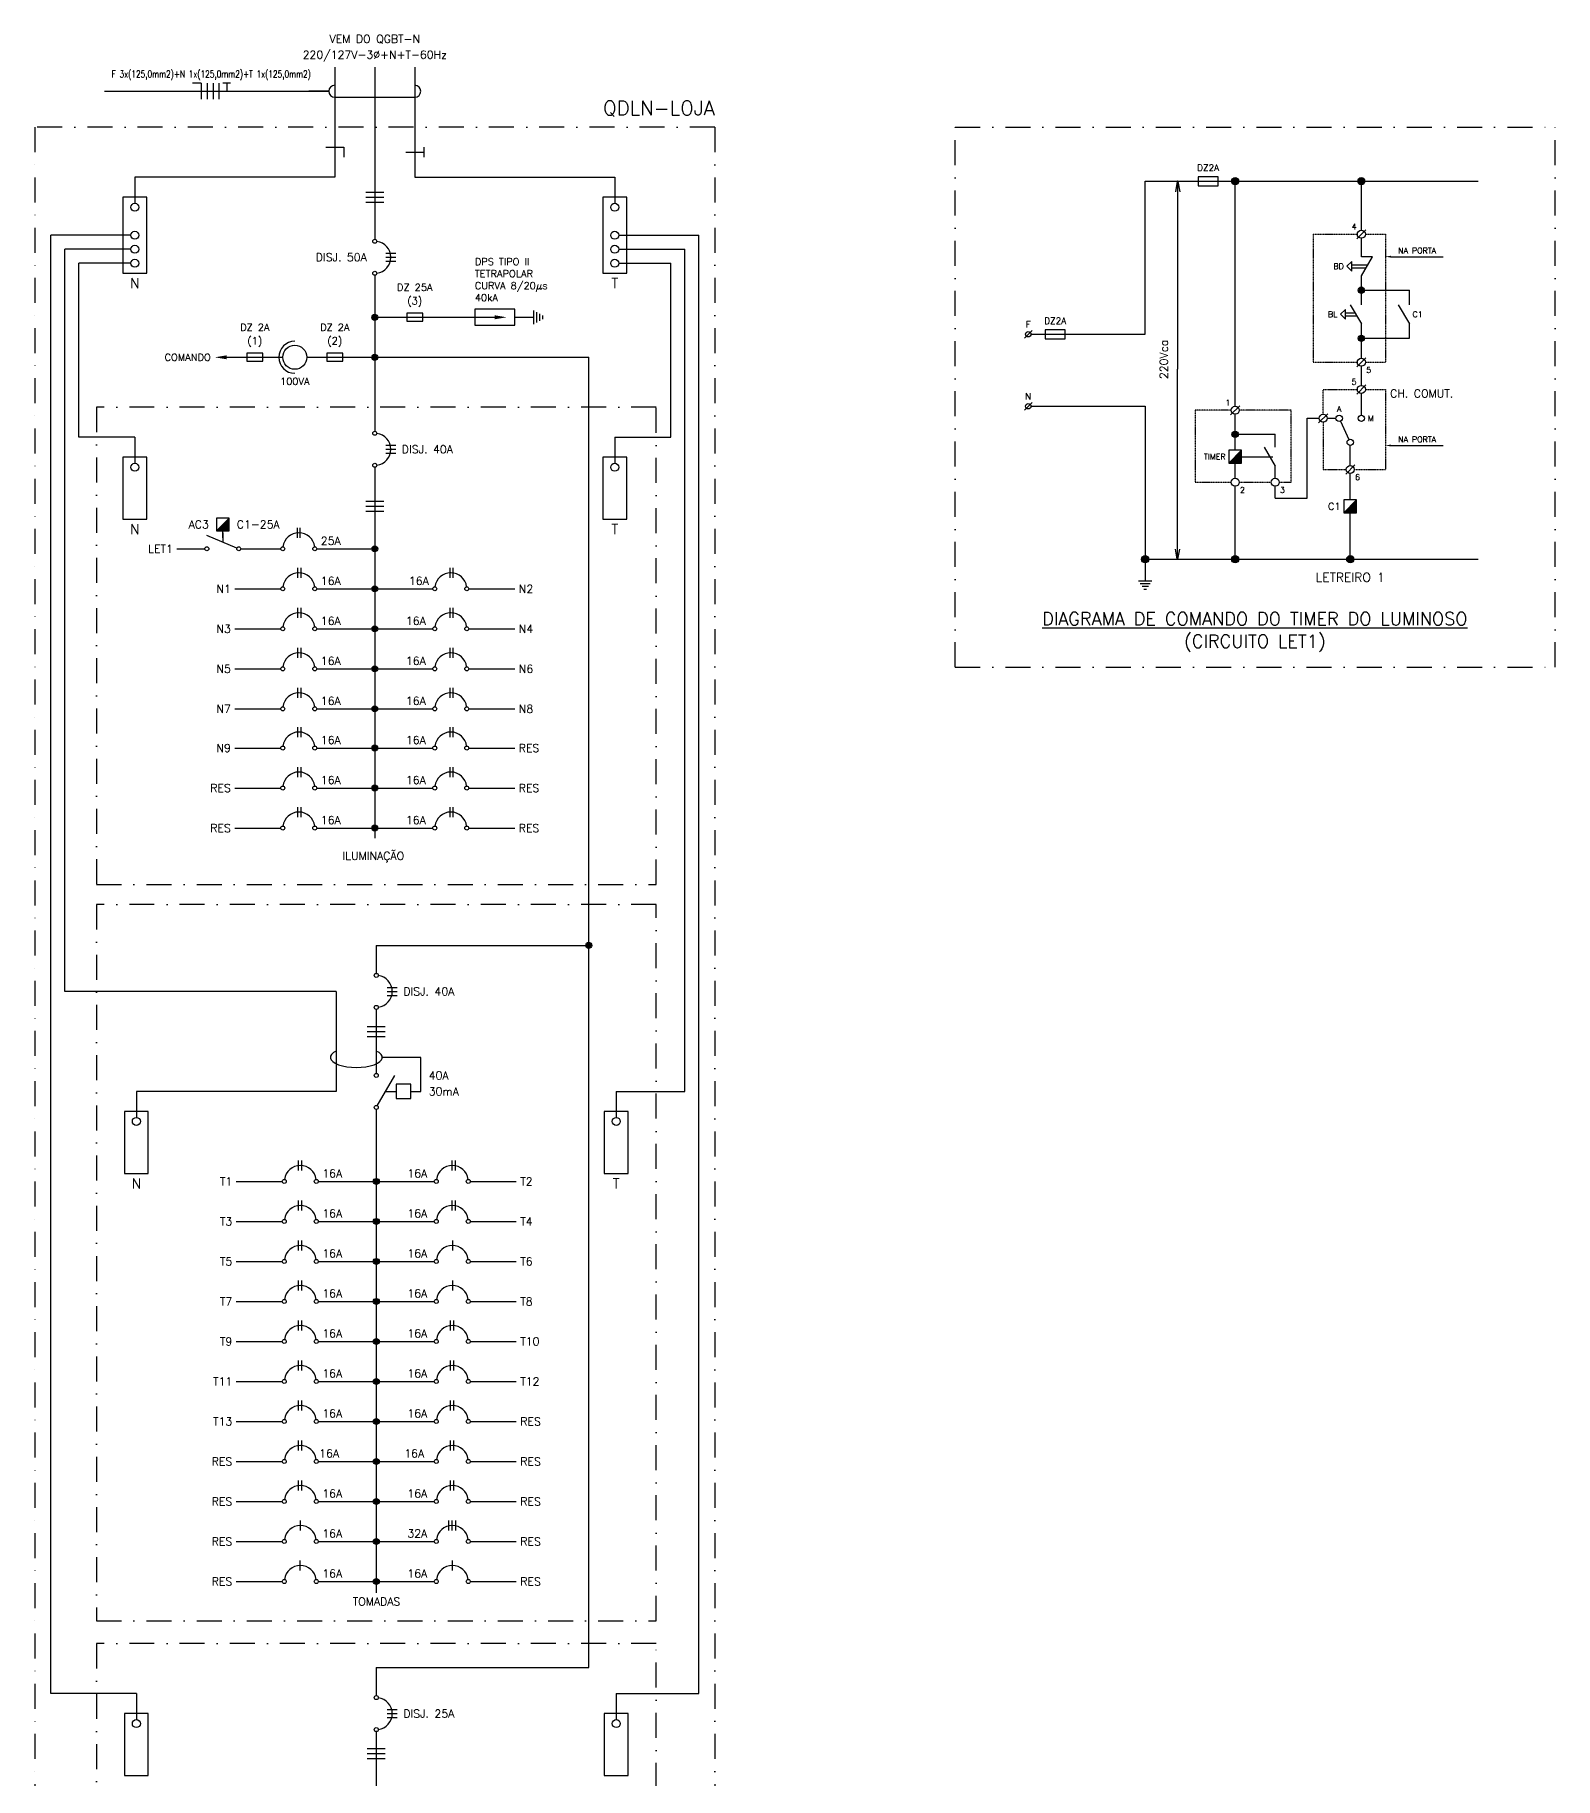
# Model space of a CAD drawing. Header units: millimetres. Extents: x 264 to 2008, y -909 to 432.
# Drawn here: x 264 to 1024, y -439 to 432 of the extents above; entities that cross this region are included whole.
import ezdxf
from ezdxf.enums import TextEntityAlignment as Align

# ---------------------------------------------------------------- set-up
doc = ezdxf.new("R2010")
doc.units = ezdxf.units.MM
for name, pattern in [('DASHDOT2', [0.5, 0.25, -0.125, 0, -0.125]), ('DIVIDE2', [0.625, 0.25, -0.125, 0, -0.125, 0, -0.125]), ('HIDDEN', [0.375, 0.25, -0.125])]:
    doc.linetypes.add(name, pattern=pattern)
for name, color, linetype in [('A-FINA', 2, 'Continuous'), ('A-SETA', 2, 'Continuous'), ('A-SIMBELET', 10, 'Continuous'), ('A-TEXTO', 7, 'Continuous'), ('EL-SIMB', 10, 'Continuous'), ('EL-TEXTO', 7, 'Continuous')]:
    doc.layers.add(name, color=color, linetype=linetype)
doc.styles.add('ROMANS', font='simplex.shx', dxfattribs={"height": 0.2, "bigfont": 'simp.shx'})
doc.styles.get("Standard").update_dxf_attribs({"font": 'romans.shx'})

msp = doc.modelspace()

# ---------------------------------------------------------------- hatches: boundary and pattern name
at = {"layer": 'EL-SIMB'}
for points in [[(860.74, 218.07), (867.14, 218.07), (867.14, 224.47)], [(918.29, 193.27), (924.69, 193.27), (924.69, 199.67)], [(354.49, 184.22), (360.89, 184.22), (360.89, 190.62)]]:
    msp.add_hatch(color=10, dxfattribs=at).paths.add_polyline_path(points)

# ---------------------------------------------------------------- linework, layer by layer
at = {"color": 40}
for p, q in [((834.96, 358.79), (834.06, 353.76)), ((835.14, 358.79), (835.14, 265.08)), ((835.32, 358.79), (836.23, 353.76)), ((835.14, 170.15), (835.14, 265.08)), ((834.96, 169.97), (834.06, 174.99)), ((835.32, 169.97), (836.23, 174.99))]:
    msp.add_line(p, q, dxfattribs=at)
at = {"layer": 'A-FINA', "color": 7, "linetype": 'DASHDOT2', "ltscale": 50}
for p, q in [((263.69, 385.97), (263.69, -504.45)), ((603.69, 385.97), (263.69, 385.97)), ((603.69, 385.97), (603.69, -504.45)), ((723.94, 115.97), (723.94, 385.97)), ((723.94, 385.97), (1023.94, 385.97)), ((1023.94, 115.97), (1023.94, 385.97)), ((723.94, 115.97), (1023.94, 115.97))]:
    msp.add_line(p, q, dxfattribs=at)
for points in [[(574.44, 245.97), (294.44, 245.97), (294.44, 7.37), (574.44, 7.37)], [(574.44, -2.63), (294.44, -2.63), (294.44, -360.66), (574.44, -360.66)], [(574.44, -372.11), (294.44, -372.11), (294.44, -494.45), (574.44, -494.45)]]:
    msp.add_lwpolyline(points, close=True, dxfattribs=at)
at = {"layer": 'A-SETA'}
for p, q in [((298.54, 403.97), (410.69, 403.97)), ((410.69, 403.97), (400.69, 403.97)), ((413.69, 400.97), (453.69, 400.97))]:
    msp.add_line(p, q, dxfattribs=at)
for centre, start, end in [((413.69, 403.97), 90, 270), ((453.69, 403.97), 270, 90)]:
    msp.add_arc(centre, 3, start, end, dxfattribs=at)
at = {"layer": 'A-SIMBELET'}
for p, q in [((346.92, 407.99), (342.46, 407.99)), ((346.92, 407.99), (346.92, 399.95)), ((349.86, 407.99), (349.86, 399.95)), ((352.81, 407.99), (352.81, 399.95)), ((355.76, 407.99), (355.76, 399.95)), ((361.52, 407.99), (357.74, 407.99)), ((359.63, 407.99), (359.63, 403.97))]:
    msp.add_line(p, q, dxfattribs=at)
at = {"layer": 'EL-SIMB', "color": 160}
for p, q in [((413.69, 415.97), (413.69, 360.97)), ((409.19, 375.97), (418.19, 375.97)), ((418.19, 375.97), (418.19, 370.97)), ((313.69, 360.97), (313.69, 347.97)), ((413.69, 360.97), (313.69, 360.97)), ((311.69, 331.97), (271.69, 331.97)), ((271.69, -397.11), (271.69, 331.97)), ((311.69, 324.97), (278.69, 324.97)), ((278.69, -46.05), (278.69, 324.97)), ((285.69, 230.97), (285.69, 317.97)), ((311.69, 317.97), (285.69, 317.97)), ((313.69, 230.97), (285.69, 230.97)), ((313.69, 230.97), (313.69, 217.97)), ((414.44, -46.05), (278.69, -46.05)), ((414.44, -46.05), (414.44, -96.05)), ((314.44, -96.05), (314.44, -109.05)), ((414.44, -96.05), (314.44, -96.05)), ((314.44, -397.11), (271.69, -397.11)), ((314.44, -397.11), (314.44, -410.11))]:
    msp.add_line(p, q, dxfattribs=at)
at = {"layer": 'EL-SIMB', "color": 10}
for p, q in [((433.69, 415.97), (433.69, 329.97)), ((818.94, 358.97), (985.44, 358.97)), ((818.94, 282.47), (818.94, 358.97)), ((863.94, 246.47), (863.94, 358.97)), ((927.03, 334.47), (927.03, 358.97)), ((429.19, 353.47), (438.19, 353.47)), ((429.19, 350.97), (438.19, 350.97)), ((429.19, 348.47), (438.19, 348.47)), ((929.29, 334.73), (924.77, 330.21)), ((439.19, 322.97), (444.19, 322.97)), ((927.03, 321.27), (927.03, 330.47)), ((439.19, 320.97), (444.19, 320.97)), ((439.19, 318.97), (444.19, 318.97)), ((922.23, 317.27), (930.26, 317.27)), ((922.23, 315.67), (929.34, 315.67)), ((932.57, 321.27), (927.03, 321.27)), ((927.03, 311.67), (932.57, 321.27)), ((433.69, 311.97), (433.69, 233.97)), ((927.03, 297.27), (927.03, 311.67)), ((921.49, 297.27), (927.03, 287.67)), ((927.03, 304.47), (951.03, 304.47)), ((945.49, 297.27), (951.03, 287.67)), ((951.03, 297.27), (951.03, 304.47)), ((433.69, 290.97), (493.69, 290.97)), ((503.69, 290.97), (513.09, 290.97)), ((513.09, 294.43), (513.09, 287.5)), ((514.59, 293.57), (514.59, 288.37)), ((516.09, 292.7), (516.09, 289.24)), ((517.59, 291.83), (517.59, 290.1)), ((919.03, 293.27), (923.8, 293.27)), ((919.03, 291.67), (924.72, 291.67)), ((927.03, 270.47), (927.03, 287.67)), ((951.03, 280.47), (951.03, 287.67)), ((762.35, 284.38), (758.53, 280.56)), ((761.79, 282.47), (792.84, 282.47)), ((792.84, 282.47), (818.94, 282.47)), ((927.03, 280.47), (951.03, 280.47)), ((359.69, 270.97), (387.69, 270.97)), ((399.69, 270.97), (540.69, 270.97)), ((540.69, -23.05), (540.69, 270.97)), ((929.29, 270.73), (924.77, 266.2)), ((927.03, 256.87), (927.03, 266.47)), ((929.29, 257.13), (924.77, 252.6)), ((927.03, 242.07), (927.03, 252.87)), ((762.35, 248.38), (758.53, 244.56)), ((761.79, 246.47), (792.84, 246.47)), ((792.84, 246.47), (818.94, 246.47)), ((818.94, 246.47), (818.94, 169.97)), ((866.21, 246.73), (861.68, 242.2)), ((863.94, 224.47), (863.94, 242.47)), ((899.94, 200.47), (899.94, 240.47)), ((899.94, 240.47), (905.94, 240.47)), ((910.21, 242.73), (905.68, 238.2)), ((909.94, 240.47), (914.34, 240.47)), ((916.61, 239.01), (920.82, 229.92)), ((439.19, 226.97), (444.19, 226.97)), ((863.94, 232.47), (883.94, 232.47)), ((883.94, 226.07), (883.94, 232.47)), ((921.49, 216.87), (921.49, 226.87)), ((439.19, 224.97), (444.19, 224.97)), ((439.19, 222.97), (444.19, 222.97)), ((860.74, 218.07), (867.14, 224.47)), ((863.94, 210.47), (863.94, 218.07)), ((878.4, 226.07), (883.94, 216.47)), ((433.69, 215.97), (433.69, 30.48)), ((883.94, 210.47), (883.94, 216.47)), ((923.75, 217.13), (919.22, 212.6)), ((921.49, 199.67), (921.49, 212.87)), ((863.94, 169.97), (863.94, 206.47)), ((883.94, 200.47), (883.94, 206.47)), ((883.94, 200.47), (899.94, 200.47)), ((429.19, 198.97), (438.19, 198.97)), ((429.19, 196.47), (438.19, 196.47)), ((429.19, 193.97), (438.19, 193.97)), ((918.29, 193.27), (924.69, 199.67)), ((921.49, 169.97), (921.49, 193.27)), ((354.49, 184.22), (360.89, 190.62)), ((357.69, 180.72), (357.69, 184.22)), ((357.69, 183.22), (357.69, 178.54)), ((394.99, 180.79), (394.99, 185.79)), ((396.4, 180.79), (396.4, 185.79)), ((334.69, 175.22), (348.69, 175.22)), ((364.77, 175.6), (349.69, 181.85)), ((366.69, 175.22), (386.69, 175.22)), ((404.69, 175.22), (433.69, 175.22)), ((395.21, 160.72), (395.21, 165.72)), ((396.95, 160.72), (396.95, 165.72)), ((471.44, 160.72), (471.44, 165.72)), ((472.95, 160.72), (472.95, 165.72)), ((818.94, 169.97), (985.44, 169.97)), ((818.94, 169.97), (818.94, 159.17)), ((815.57, 159.17), (822.32, 159.17)), ((816.47, 157.82), (821.42, 157.82)), ((363.69, 155.22), (386.69, 155.22)), ((404.69, 155.22), (462.69, 155.22)), ((480.69, 155.22), (503.69, 155.22)), ((817.37, 156.47), (820.52, 156.47)), ((818.27, 155.12), (819.62, 155.12)), ((395.21, 140.72), (395.21, 145.72)), ((396.95, 140.72), (396.95, 145.72)), ((471.44, 140.72), (471.44, 145.72)), ((472.95, 140.72), (472.95, 145.72)), ((363.69, 135.22), (386.69, 135.22)), ((404.69, 135.22), (462.69, 135.22)), ((480.69, 135.22), (503.69, 135.22)), ((395.21, 120.72), (395.21, 125.72)), ((396.95, 120.72), (396.95, 125.72)), ((471.44, 120.72), (471.44, 125.72)), ((472.95, 120.72), (472.95, 125.72)), ((363.69, 115.22), (386.69, 115.22)), ((404.69, 115.22), (462.69, 115.22)), ((480.69, 115.22), (503.69, 115.22)), ((540.69, -384.11), (540.69, 116.96)), ((395.21, 100.72), (395.21, 105.72)), ((396.95, 100.72), (396.95, 105.72)), ((471.44, 100.72), (471.44, 105.72)), ((472.95, 100.72), (472.95, 105.72)), ((363.69, 95.22), (386.69, 95.22)), ((404.69, 95.22), (462.69, 95.22)), ((480.69, 95.22), (503.69, 95.22)), ((395.21, 81.12), (395.21, 86.12)), ((396.95, 81.12), (396.95, 86.12)), ((471.44, 81.12), (471.44, 86.12)), ((472.95, 81.12), (472.95, 86.12)), ((363.69, 75.62), (386.69, 75.62)), ((404.69, 75.62), (462.69, 75.62)), ((480.69, 75.62), (503.69, 75.62)), ((395.21, 61.12), (395.21, 66.12)), ((396.95, 61.12), (396.95, 66.12)), ((471.44, 61.12), (471.44, 66.12)), ((472.95, 61.12), (472.95, 66.12)), ((363.69, 55.62), (386.69, 55.62)), ((404.69, 55.62), (462.69, 55.62)), ((480.69, 55.62), (503.69, 55.62)), ((395.21, 41.12), (395.21, 46.12)), ((396.95, 41.12), (396.95, 46.12)), ((471.44, 41.12), (471.44, 46.12)), ((472.95, 41.12), (472.95, 46.12)), ((363.69, 35.62), (386.69, 35.62)), ((404.69, 35.62), (462.69, 35.62)), ((480.69, 35.62), (503.69, 35.62)), ((434.44, -23.05), (434.44, -37.05)), ((434.44, -23.05), (540.69, -23.05)), ((439.94, -44.05), (444.94, -44.05)), ((439.94, -46.05), (444.94, -46.05)), ((439.94, -48.05), (444.94, -48.05)), ((434.44, -55.05), (434.44, -87.05)), ((429.94, -63.55), (438.94, -63.55)), ((429.94, -66.05), (438.94, -66.05)), ((429.94, -68.55), (438.94, -68.55)), ((456.64, -79.05), (437.44, -79.05)), ((456.64, -96.05), (456.64, -79.05)), ((434.94, -103.18), (443.68, -88.05)), ((439.06, -96.05), (444.44, -96.05)), ((451.64, -96.05), (456.64, -96.05)), ((434.44, -105.05), (434.44, -346.76)), ((395.52, -135.54), (395.52, -130.54)), ((397.24, -135.54), (397.24, -130.54)), ((472.3, -135.55), (472.3, -130.55)), ((473.99, -135.55), (473.99, -130.55)), ((364.44, -141.05), (387.44, -141.05)), ((405.44, -141.05), (463.44, -141.05)), ((481.44, -141.05), (504.44, -141.05)), ((395.52, -155.54), (395.52, -150.54)), ((397.24, -155.54), (397.24, -150.54)), ((472.3, -155.55), (472.3, -150.55)), ((473.99, -155.55), (473.99, -150.55)), ((364.44, -161.05), (387.44, -161.05)), ((405.44, -161.05), (463.44, -161.05)), ((481.44, -161.05), (504.44, -161.05)), ((395.52, -175.54), (395.52, -170.54)), ((397.24, -175.54), (397.24, -170.54)), ((472.73, -175.55), (472.73, -170.55)), ((364.44, -181.05), (387.44, -181.05)), ((405.44, -181.05), (463.44, -181.05)), ((481.44, -181.05), (504.44, -181.05)), ((395.52, -195.54), (395.52, -190.54)), ((397.24, -195.54), (397.24, -190.54)), ((472.73, -195.55), (472.73, -190.55)), ((364.44, -201.05), (387.44, -201.05)), ((405.44, -201.05), (463.44, -201.05)), ((481.44, -201.05), (504.44, -201.05)), ((395.47, -215.54), (395.47, -210.54)), ((397.24, -215.54), (397.24, -210.54)), ((471.51, -215.51), (471.51, -210.51)), ((473.21, -215.51), (473.21, -210.51)), ((364.44, -221.05), (387.44, -221.05)), ((405.44, -221.05), (463.44, -221.05)), ((481.44, -221.05), (504.44, -221.05)), ((395.47, -235.54), (395.47, -230.54)), ((397.24, -235.54), (397.24, -230.54)), ((471.51, -235.51), (471.51, -230.51)), ((473.21, -235.51), (473.21, -230.51)), ((364.44, -241.05), (387.44, -241.05)), ((405.44, -241.05), (463.44, -241.05)), ((481.44, -241.05), (504.44, -241.05)), ((395.47, -255.54), (395.47, -250.54)), ((397.24, -255.54), (397.24, -250.54)), ((471.51, -255.51), (471.51, -250.51)), ((473.21, -255.51), (473.21, -250.51)), ((364.44, -261.05), (387.44, -261.05)), ((405.44, -261.05), (463.44, -261.05)), ((481.44, -261.05), (504.44, -261.05)), ((395.47, -275.54), (395.47, -270.54)), ((397.24, -275.54), (397.24, -270.54)), ((471.51, -275.51), (471.51, -270.51)), ((473.21, -275.51), (473.21, -270.51)), ((364.44, -281.05), (387.44, -281.05)), ((405.44, -281.05), (463.44, -281.05)), ((481.44, -281.05), (504.44, -281.05)), ((395.47, -295.54), (395.47, -290.54)), ((397.24, -295.54), (397.24, -290.54)), ((471.51, -295.51), (471.51, -290.51)), ((473.21, -295.51), (473.21, -290.51)), ((364.44, -301.05), (387.44, -301.05)), ((405.44, -301.05), (463.44, -301.05)), ((481.44, -301.05), (504.44, -301.05)), ((396.48, -315.54), (396.48, -310.54)), ((470.74, -315.55), (470.74, -310.55)), ((472.44, -315.55), (472.44, -310.55)), ((474.14, -315.55), (474.14, -310.55)), ((364.44, -321.05), (387.44, -321.05)), ((405.44, -321.05), (463.44, -321.05)), ((481.44, -321.05), (504.44, -321.05)), ((396.41, -335.54), (396.41, -330.54)), ((472.54, -335.51), (472.54, -330.51)), ((364.44, -341.05), (387.44, -341.05)), ((405.44, -341.05), (463.44, -341.05)), ((481.44, -341.05), (504.44, -341.05)), ((434.44, -384.11), (540.69, -384.11)), ((434.44, -384.11), (434.44, -398.11)), ((439.94, -405.11), (444.94, -405.11)), ((439.94, -407.11), (444.94, -407.11)), ((439.94, -409.11), (444.94, -409.11)), ((434.44, -416.11), (434.44, -477.85)), ((429.94, -424.61), (438.94, -424.61)), ((429.94, -427.11), (438.94, -427.11)), ((429.94, -429.61), (438.94, -429.61))]:
    msp.add_line(p, q, dxfattribs=at)
at = {"layer": 'EL-SIMB', "color": 70}
for p, q in [((453.69, 415.97), (453.69, 360.97)), ((458.19, 375.97), (458.19, 370.97)), ((449.19, 373.47), (458.19, 373.47)), ((453.69, 360.97), (553.69, 360.97)), ((553.69, 360.97), (553.69, 347.97)), ((555.69, 331.97), (595.69, 331.97)), ((595.69, -397.11), (595.69, 331.97)), ((555.69, 324.97), (588.69, 324.97)), ((588.69, -96.05), (588.69, 324.97)), ((555.69, 317.97), (581.69, 317.97)), ((581.69, 230.97), (581.69, 317.97)), ((553.69, 230.97), (553.69, 217.97)), ((553.69, 230.97), (581.69, 230.97)), ((554.44, -96.05), (554.44, -109.05)), ((554.44, -96.05), (588.69, -96.05)), ((554.44, -397.11), (554.44, -410.11)), ((554.44, -397.11), (595.69, -397.11))]:
    msp.add_line(p, q, dxfattribs=at)
at = {"layer": 'EL-SIMB', "color": 10, "linetype": 'DIVIDE2'}
for p, q in [((902.98, 332.47), (925.03, 332.47)), ((902.98, 332.47), (902.98, 268.47)), ((929.03, 332.47), (939.03, 332.47)), ((939.03, 332.47), (939.03, 268.47)), ((902.98, 268.47), (925.03, 268.47)), ((929.03, 268.47), (939.03, 268.47)), ((907.94, 242.47), (907.94, 254.87)), ((907.94, 254.87), (925.03, 254.87)), ((929.03, 254.87), (939.03, 254.87)), ((939.03, 254.87), (939.03, 214.87)), ((843.94, 244.47), (843.94, 208.47)), ((861.94, 244.47), (843.94, 244.47)), ((891.94, 244.47), (865.94, 244.47)), ((891.94, 208.47), (891.94, 244.47)), ((907.94, 238.47), (907.94, 214.87)), ((907.94, 214.87), (919.49, 214.87)), ((923.49, 214.87), (939.03, 214.87)), ((843.94, 208.47), (861.94, 208.47)), ((865.94, 208.47), (881.94, 208.47)), ((885.94, 208.47), (891.94, 208.47))]:
    msp.add_line(p, q, dxfattribs=at)
at = {"layer": 'EL-SIMB', "color": 10, "linetype": 'HIDDEN'}
msp.add_line((867.14, 221.27), (882.77, 221.27), dxfattribs=at)
at = {"layer": 'EL-SIMB', "color": 10}
for points in [[(845.49, 356.72), (855.39, 356.72), (855.39, 361.22), (845.49, 361.22)], [(922.23, 314.07), (922.23, 318.87), (919.83, 316.47)], [(449.69, 288.97), (457.69, 288.97), (457.69, 292.97), (449.69, 292.97)], [(483.69, 294.97), (483.69, 286.97), (503.69, 286.97), (503.69, 294.97)], [(919.03, 290.07), (919.03, 294.87), (916.63, 292.47)], [(778.89, 280.22), (778.89, 284.72), (768.99, 284.72), (768.99, 280.22)], [(369.69, 268.97), (377.69, 268.97), (377.69, 272.97), (369.69, 272.97)], [(409.69, 268.97), (417.69, 268.97), (417.69, 272.97), (409.69, 272.97)], [(860.74, 224.47), (860.74, 218.07), (867.14, 218.07), (867.14, 224.47)], [(918.29, 199.67), (918.29, 193.27), (924.69, 193.27), (924.69, 199.67)], [(354.49, 190.62), (354.49, 184.22), (360.89, 184.22), (360.89, 190.62)], [(444.44, -92.45), (444.44, -99.65), (451.64, -99.65), (451.64, -92.45)]]:
    msp.add_lwpolyline(points, close=True, dxfattribs=at)
for points, const_width in [([(863.04, 358.97, 1), (864.84, 358.97, 1)], 1.8), ([(926.13, 358.97, 1), (927.93, 358.97, 1)], 1.8), ([(926.23, 304.47, 1), (927.83, 304.47, 1)], 1.6), ([(432.94, 290.97, 1), (434.44, 290.97, 1)], 1.5), ([(926.23, 280.47, 1), (927.83, 280.47, 1)], 1.6), ([(432.94, 270.97, 1), (434.44, 270.97, 1)], 1.5), ([(863.14, 232.47, 1), (864.74, 232.47, 1)], 1.6), ([(432.94, 175.22, 1), (434.44, 175.22, 1)], 1.5), ([(818.04, 169.97, 1), (819.84, 169.97, 1)], 1.8), ([(863.04, 169.97, 1), (864.84, 169.97, 1)], 1.8), ([(920.59, 169.97, 1), (922.39, 169.97, 1)], 1.8), ([(432.94, 155.22, 1), (434.44, 155.22, 1)], 1.5), ([(432.94, 135.22, 1), (434.44, 135.22, 1)], 1.5), ([(432.94, 115.22, 1), (434.44, 115.22, 1)], 1.5), ([(432.94, 95.22, 1), (434.44, 95.22, 1)], 1.5), ([(432.94, 75.62, 1), (434.44, 75.62, 1)], 1.5), ([(432.94, 55.62, 1), (434.44, 55.62, 1)], 1.5), ([(432.94, 35.62, 1), (434.44, 35.62, 1)], 1.5), ([(539.94, -23.05, 1), (541.44, -23.05, 1)], 1.5), ([(433.69, -141.05, 1), (435.19, -141.05, 1)], 1.5), ([(433.69, -161.05, 1), (435.19, -161.05, 1)], 1.5), ([(433.69, -181.05, 1), (435.19, -181.05, 1)], 1.5), ([(433.69, -201.05, 1), (435.19, -201.05, 1)], 1.5), ([(433.69, -221.05, 1), (435.19, -221.05, 1)], 1.5), ([(433.69, -241.05, 1), (435.19, -241.05, 1)], 1.5), ([(433.69, -261.05, 1), (435.19, -261.05, 1)], 1.5), ([(433.69, -281.05, 1), (435.19, -281.05, 1)], 1.5), ([(433.69, -301.05, 1), (435.19, -301.05, 1)], 1.5), ([(433.69, -321.05, 1), (435.19, -321.05, 1)], 1.5), ([(433.69, -341.05, 1), (435.19, -341.05, 1)], 1.5)]:
    msp.add_lwpolyline(points, format="xyb", close=True, dxfattribs=dict(at, const_width=const_width))
at = {"layer": 'EL-SIMB', "color": 160}
for points in [[(307.69, 312.97), (319.69, 312.97), (319.69, 350.97), (307.69, 350.97)], [(307.69, 189.97), (319.69, 189.97), (319.69, 220.97), (307.69, 220.97)], [(308.44, -137.05), (320.44, -137.05), (320.44, -106.05), (308.44, -106.05)], [(308.44, -438.11), (320.44, -438.11), (320.44, -407.11), (308.44, -407.11)]]:
    msp.add_lwpolyline(points, close=True, dxfattribs=at)
at = {"layer": 'EL-SIMB', "color": 70}
for points in [[(547.69, 312.97), (559.69, 312.97), (559.69, 350.97), (547.69, 350.97)], [(547.69, 189.97), (559.69, 189.97), (559.69, 220.97), (547.69, 220.97)], [(548.44, -137.05), (560.44, -137.05), (560.44, -106.05), (548.44, -106.05)], [(548.44, -438.11), (560.44, -438.11), (560.44, -407.11), (548.44, -407.11)]]:
    msp.add_lwpolyline(points, close=True, dxfattribs=at)
at = {"layer": 'EL-SIMB', "color": 10}
for centre, radius in [((863.94, 358.97), 1.8), ((927.03, 358.97), 1.8), ((927.03, 332.47), 2), ((433.69, 328.97), 1), ((433.69, 312.97), 1), ((927.03, 304.47), 1.6), ((433.69, 290.97), 1.5), ((760.44, 282.47), 1.35), ((927.03, 280.47), 1.6), ((393.69, 270.97), 6), ((433.69, 270.97), 1.5), ((927.03, 268.47), 2), ((927.03, 254.87), 2), ((760.44, 246.47), 1.35), ((863.94, 244.47), 2), ((907.94, 240.47), 2), ((915.94, 240.47), 1.6), ((927.03, 240.47), 1.6), ((433.69, 232.97), 1), ((863.94, 232.47), 1.6), ((921.49, 228.47), 1.6), ((433.69, 216.97), 1), ((863.94, 208.47), 2), ((883.94, 208.47), 2), ((921.49, 214.87), 2), ((349.69, 175.22), 1), ((365.69, 175.22), 1), ((387.69, 175.22), 1), ((403.69, 175.22), 1), ((433.69, 175.22), 1.5), ((818.94, 169.97), 1.8), ((863.94, 169.97), 1.8), ((921.49, 169.97), 1.8), ((387.69, 155.22), 1), ((403.69, 155.22), 1), ((433.69, 155.22), 1.5), ((463.69, 155.22), 1), ((479.69, 155.22), 1), ((387.69, 135.22), 1), ((403.69, 135.22), 1), ((433.69, 135.22), 1.5), ((463.69, 135.22), 1), ((479.69, 135.22), 1), ((387.69, 115.22), 1), ((403.69, 115.22), 1), ((433.69, 115.22), 1.5), ((463.69, 115.22), 1), ((479.69, 115.22), 1), ((387.69, 95.22), 1), ((403.69, 95.22), 1), ((433.69, 95.22), 1.5), ((463.69, 95.22), 1), ((479.69, 95.22), 1), ((387.69, 75.62), 1), ((403.69, 75.62), 1), ((433.69, 75.62), 1.5), ((463.69, 75.62), 1), ((479.69, 75.62), 1), ((387.69, 55.62), 1), ((403.69, 55.62), 1), ((433.69, 55.62), 1.5), ((463.69, 55.62), 1), ((479.69, 55.62), 1), ((387.69, 35.62), 1), ((403.69, 35.62), 1), ((433.69, 35.62), 1.5), ((463.69, 35.62), 1), ((479.69, 35.62), 1), ((540.69, -23.05), 1.5), ((434.44, -38.05), 1), ((434.44, -54.05), 1), ((434.44, -88.05), 1), ((434.44, -104.05), 1), ((388.44, -141.05), 1), ((404.44, -141.05), 1), ((434.44, -141.05), 1.5), ((464.44, -141.05), 1), ((480.44, -141.05), 1), ((388.44, -161.05), 1), ((404.44, -161.05), 1), ((434.44, -161.05), 1.5), ((464.44, -161.05), 1), ((480.44, -161.05), 1), ((388.44, -181.05), 1), ((404.44, -181.05), 1), ((434.44, -181.05), 1.5), ((464.44, -181.05), 1), ((480.44, -181.05), 1), ((388.44, -201.05), 1), ((404.44, -201.05), 1), ((434.44, -201.05), 1.5), ((464.44, -201.05), 1), ((480.44, -201.05), 1), ((388.44, -221.05), 1), ((404.44, -221.05), 1), ((434.44, -221.05), 1.5), ((464.44, -221.05), 1), ((480.44, -221.05), 1), ((388.44, -241.05), 1), ((404.44, -241.05), 1), ((434.44, -241.05), 1.5), ((464.44, -241.05), 1), ((480.44, -241.05), 1), ((388.44, -261.05), 1), ((404.44, -261.05), 1), ((434.44, -261.05), 1.5), ((464.44, -261.05), 1), ((480.44, -261.05), 1), ((388.44, -281.05), 1), ((404.44, -281.05), 1), ((434.44, -281.05), 1.5), ((464.44, -281.05), 1), ((480.44, -281.05), 1), ((388.44, -301.05), 1), ((404.44, -301.05), 1), ((434.44, -301.05), 1.5), ((464.44, -301.05), 1), ((480.44, -301.05), 1), ((388.44, -321.05), 1), ((404.44, -321.05), 1), ((434.44, -321.05), 1.5), ((464.44, -321.05), 1), ((480.44, -321.05), 1), ((434.44, -341.05), 1.5), ((388.44, -341.05), 1), ((404.44, -341.05), 1), ((464.44, -341.05), 1), ((480.44, -341.05), 1), ((434.44, -399.11), 1), ((434.44, -415.11), 1)]:
    msp.add_circle(centre, radius, dxfattribs=at)
at = {"layer": 'EL-SIMB', "color": 160}
for centre in [(313.69, 345.97), (313.69, 331.97), (313.69, 324.97), (313.69, 317.97), (313.69, 215.97), (314.44, -111.05), (314.44, -412.11)]:
    msp.add_circle(centre, 2, dxfattribs=at)
at = {"layer": 'EL-SIMB', "color": 70}
for centre in [(553.69, 345.97), (553.69, 331.97), (553.69, 324.97), (553.69, 317.97), (553.69, 215.97), (554.44, -111.05), (554.44, -412.11)]:
    msp.add_circle(centre, 2, dxfattribs=at)
at = {"layer": 'EL-SIMB', "color": 10}
for centre, start, end in [((433.69, 320.97), 277.16664, 82.83336), ((393.69, 270.97), 90, 270), ((433.69, 224.97), 277.16664, 82.83336), ((395.69, 175.22), 7.16664, 172.83336), ((395.69, 155.22), 7.16664, 172.83336), ((471.69, 155.22), 7.16664, 172.83336), ((395.69, 135.22), 7.16664, 172.83336), ((471.69, 135.22), 7.16664, 172.83336), ((395.69, 115.22), 7.16664, 172.83336), ((471.69, 115.22), 7.16664, 172.83336), ((395.69, 95.22), 7.16664, 172.83336), ((471.69, 95.22), 7.16664, 172.83336), ((395.69, 75.62), 7.16664, 172.83336), ((471.69, 75.62), 7.16664, 172.83336), ((395.69, 55.62), 7.16664, 172.83336), ((471.69, 55.62), 7.16664, 172.83336), ((395.69, 35.62), 7.16664, 172.83336), ((471.69, 35.62), 7.16664, 172.83336), ((434.44, -46.05), 277.16664, 82.83336), ((396.44, -141.05), 7.16664, 172.83336), ((472.44, -141.05), 7.16664, 172.83336), ((396.44, -161.05), 7.16664, 172.83336), ((472.44, -161.05), 7.16664, 172.83336), ((396.44, -181.05), 7.16664, 172.83336), ((472.44, -181.05), 7.16664, 172.83336), ((396.44, -201.05), 7.16664, 172.83336), ((472.44, -201.05), 7.16664, 172.83336), ((396.44, -221.05), 7.16664, 172.83336), ((472.44, -221.05), 7.16664, 172.83336), ((396.44, -241.05), 7.16664, 172.83336), ((472.44, -241.05), 7.16664, 172.83336), ((396.44, -261.05), 7.16664, 172.83336), ((472.44, -261.05), 7.16664, 172.83336), ((396.44, -281.05), 7.16664, 172.83336), ((472.44, -281.05), 7.16664, 172.83336), ((396.44, -301.05), 7.16664, 172.83336), ((472.44, -301.05), 7.16664, 172.83336), ((396.44, -321.05), 7.16664, 172.83336), ((472.44, -321.05), 7.16664, 172.83336), ((396.44, -341.05), 7.16664, 172.83336), ((472.44, -341.05), 7.16664, 172.83336), ((434.44, -407.11), 277.16664, 82.83336)]:
    msp.add_arc(centre, 8, start, end, dxfattribs=at)
msp.add_ellipse((424.44, -79.05), major_axis=(-13, 0), ratio=0.384615, start_param=-0.69316, end_param=3.834753, dxfattribs=at)
for points in [[(493.69, 291.97), (493.69, 289.97), (499.69, 290.97)], [(359.69, 269.97), (359.69, 271.97), (353.69, 270.97)]]:
    msp.add_solid(points, dxfattribs=at)
at = {"layer": 'EL-TEXTO', "color": 10}
for p, q in [((835.08, 358.97), (834.96, 358.97)), ((835.08, 358.79), (834.96, 358.79)), ((941.91, 321.27), (967.95, 321.27)), ((941.91, 226.87), (967.95, 226.87)), ((835.08, 169.97), (834.96, 169.97))]:
    msp.add_line(p, q, dxfattribs=at)
for points in [[(835.11, 358.79), (835.17, 358.79), (835.14, 358.97)], [(835.11, 358.61), (835.17, 358.61), (835.14, 358.79)], [(941.91, 320.79), (941.91, 321.75), (939.03, 321.27)], [(941.91, 226.39), (941.91, 227.35), (939.03, 226.87)], [(835.11, 170.15), (835.17, 170.15), (835.14, 169.97)]]:
    msp.add_solid(points, dxfattribs=at)

# ---------------------------------------------------------------- texts
at = {"layer": 'A-TEXTO', "style": 'ROMANS', "width": 0.75}
msp.add_text('F 3x(125,0mm2)+N 1x(125,0mm2)+T 1x(125,0mm2)', height=3.6, dxfattribs=at).set_placement((302.11, 410.79))
at = {"layer": 'EL-TEXTO', "color": 10}
for s, height, p in [('VEM DO QGBT-N', 4, (433.69, 429.97)), ('220/127V-3%%C+N+T-60Hz', 4, (433.69, 421.97)), ('DZ 25A', 3.6, (453.69, 305.97)), ('(3)', 3.6, (453.69, 298.97)), ('DZ 2A', 3.6, (373.69, 285.97)), ('DZ 2A', 3.6, (413.69, 285.97)), ('(1)', 3.6, (373.69, 278.97)), ('(2)', 3.6, (413.69, 278.97)), ('100VA', 3.6, (393.69, 258.97))]:
    msp.add_text(s, height=height, dxfattribs=at).set_placement(p, align=Align.MIDDLE)
at = {"layer": 'EL-TEXTO', "color": 10, "style": 'ROMANS'}
for s, height, p in [('QDLN-LOJA', 7.2, (603.69, 391.97)), ('4', 2.88, (924.63, 334.87)), ('5', 2.88, (924.63, 257.27)), ('1', 2.88, (861.54, 246.87))]:
    msp.add_text(s, height=height, dxfattribs=at).set_placement(p, align=Align.RIGHT)
for s, height, p in [('DZ2A', 3.24, (850.44, 365.72)), ('F', 3.24, (760.44, 287.42)), ('DZ2A', 3.24, (773.94, 289.22)), ('N', 3.24, (760.44, 251.42)), ('A', 2.88, (915.94, 245.11)), ('LETREIRO 1', 4.5, (921.49, 160.97)), ('%%UDIAGRAMA DE COMANDO DO TIMER DO LUMINOSO', 6.48, (873.77, 140.27)), ('(CIRCUITO LET1)', 6.48, (873.77, 128.57)), ('ILUMINAÇÃO', 4, (432.95, 21.63)), ('TOMADAS', 4, (434.55, -351.11))]:
    msp.add_text(s, height=height, dxfattribs=at).set_placement(p, align=Align.MIDDLE)
for s, height, p in [('DISJ. 50A', 4, (429.69, 320.97)), ('BD', 2.88, (918.23, 316.47)), ('BL', 2.88, (915.03, 292.47)), ('TIMER', 2.88, (859.14, 221.27)), ('C1', 3.6, (916.69, 196.47))]:
    msp.add_text(s, height=height, dxfattribs=at).set_placement(p, align=Align.MIDDLE_RIGHT)
for s, height, p in [('NA PORTA', 2.88, (945.43, 322.87)), ('5', 2.88, (929.43, 263.19)), ('CH. COMUT.', 4, (941.43, 250.87)), ('NA PORTA', 2.88, (945.43, 228.47)), ('6', 2.88, (923.89, 209.59)), ('2', 2.88, (866.34, 203.19)), ('3', 2.88, (886.34, 203.19))]:
    msp.add_text(s, height=height, dxfattribs=at).set_placement(p)
at = {"layer": 'EL-TEXTO', "color": 10}
for s, height, p in [('TETRAPOLAR', 3.6, (483.69, 310.97)), ('DPS TIPO II', 3.6, (483.69, 316.97)), ('CURVA 8/20µs', 3.6, (483.69, 304.97)), ('40kA', 3.6, (483.69, 298.97)), ('25A', 4, (406.69, 177.22)), ('16A', 4, (406.69, 157.22)), ('16A', 4, (406.69, 137.22)), ('16A', 4, (449.24, 137.22)), ('16A', 4, (406.69, 117.22)), ('16A', 4, (449.24, 117.22)), ('16A', 4, (406.69, 97.22)), ('16A', 4, (449.24, 97.22)), ('16A', 4, (406.69, 77.62)), ('16A', 4, (449.24, 77.62)), ('16A', 4, (406.69, 57.62)), ('16A', 4, (449.24, 57.62)), ('16A', 4, (406.69, 37.62)), ('16A', 4, (449.24, 37.62)), ('16A', 4, (407.44, -139.05)), ('16A', 4, (449.99, -139.05)), ('16A', 4, (407.44, -159.05)), ('16A', 4, (449.99, -159.05)), ('16A', 4, (407.44, -179.05)), ('16A', 4, (449.99, -179.05)), ('16A', 4, (407.44, -199.05)), ('16A', 4, (449.99, -199.05)), ('16A', 4, (407.44, -219.05)), ('16A', 4, (449.99, -219.05)), ('16A', 4, (407.44, -239.05)), ('16A', 4, (449.99, -239.05)), ('16A', 4, (407.44, -259.05)), ('16A', 4, (449.99, -259.05)), ('16A', 4, (405.89, -279.05)), ('16A', 4, (448.44, -279.05)), ('16A', 4, (407.44, -299.05)), ('16A', 4, (449.99, -299.05)), ('16A', 4, (407.44, -319.05)), ('32A', 4, (449.99, -319.05)), ('16A', 4, (407.44, -339.05)), ('16A', 4, (449.99, -339.05))]:
    msp.add_text(s, height=height, dxfattribs=at).set_placement(p)
at = {"layer": 'EL-TEXTO', "color": 160, "style": 'ROMANS'}
for p in [(313.69, 307.97), (313.69, 184.97), (314.44, -142.05)]:
    msp.add_text('N', height=5, dxfattribs=at).set_placement(p, align=Align.MIDDLE)
at = {"layer": 'EL-TEXTO', "color": 70, "style": 'ROMANS'}
for p in [(553.69, 307.97), (553.69, 184.97), (554.44, -142.05)]:
    msp.add_text('T', height=5, dxfattribs=at).set_placement(p, align=Align.MIDDLE)
at = {"layer": 'EL-TEXTO', "color": 10, "style": 'ROMANS'}
for s, height, p in [('C1', 2.88, (952.63, 292.47)), ('M', 2.88, (930.23, 240.47)), ('DISJ. 40A', 4, (447.19, 224.97)), ('DISJ. 40A', 4, (447.94, -46.05)), ('40A', 4, (460.64, -88.05)), ('30mA', 4, (460.64, -96.05)), ('DISJ. 25A', 4, (447.94, -407.11))]:
    msp.add_text(s, height=height, dxfattribs=at).set_placement(p, align=Align.MIDDLE_LEFT)
at = {"layer": 'EL-TEXTO', "color": 10}
for s, height, p in [('COMANDO', 3.6, (351.69, 270.97)), ('AC3', 4, (350.69, 187.42)), ('LET1', 4, (332.69, 175.22)), ('N1', 4, (361.69, 155.22)), ('N3', 4, (361.69, 135.22)), ('N5', 4, (361.69, 115.22)), ('N7', 4, (361.69, 95.22)), ('N9', 4, (361.69, 75.62)), ('RES', 4, (361.69, 55.62)), ('RES', 4, (361.69, 35.62)), ('T1', 4, (362.44, -141.05)), ('T3', 4, (362.44, -161.05)), ('T5', 4, (362.44, -181.05)), ('T7', 4, (362.44, -201.05)), ('T9', 4, (362.44, -221.05)), ('T11', 4, (362.44, -241.05)), ('T13', 4, (362.44, -261.05)), ('RES', 4, (362.44, -281.05)), ('RES', 4, (362.44, -301.05)), ('RES', 4, (362.44, -321.05)), ('RES', 4, (362.44, -341.05))]:
    msp.add_text(s, height=height, dxfattribs=at).set_placement(p, align=Align.MIDDLE_RIGHT)
for s, p in [('C1-25A', (364.69, 187.42)), ('N2', (505.69, 155.22)), ('N4', (505.69, 135.22)), ('N6', (505.69, 115.22)), ('N8', (505.69, 95.22)), ('RES', (505.69, 75.62)), ('RES', (505.69, 55.62)), ('RES', (505.69, 35.62)), ('T2', (506.44, -141.05)), ('T4', (506.44, -161.05)), ('T6', (506.44, -181.05)), ('T8', (506.44, -201.05)), ('T10', (506.44, -221.05)), ('T12', (506.44, -241.05)), ('RES', (506.44, -261.05)), ('RES', (506.44, -281.05)), ('RES', (506.44, -301.05)), ('RES', (506.44, -321.05)), ('RES', (506.44, -341.05))]:
    msp.add_text(s, height=4, dxfattribs=at).set_placement(p, align=Align.MIDDLE_LEFT)
msp.add_text('16A', height=4, dxfattribs=at).set_placement((460.69, 157.22), align=Align.RIGHT)
at = {"layer": 'EL-TEXTO', "color": 10, "insert": (828.26, 269.92), "char_height": 4, "attachment_point": 5, "rotation": 90, "style": 'ROMANS'}
msp.add_mtext('\\A1;220Vca', dxfattribs=at)

doc.saveas('drawing.dxf')
